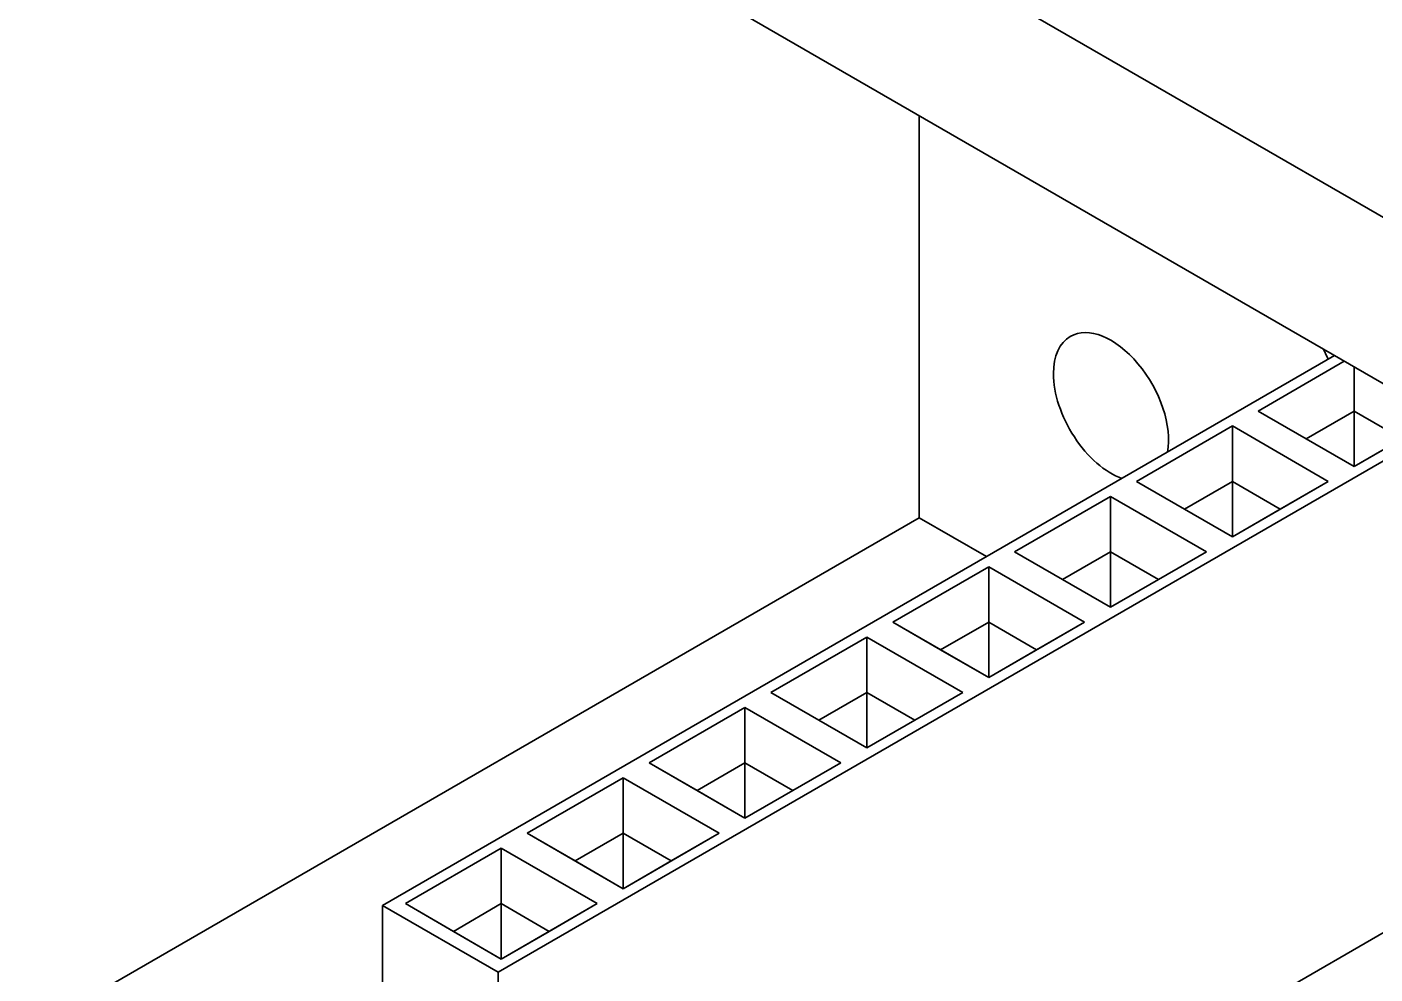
# Model space of a CAD drawing. Extents: x 146 to 1134, y 78 to 926.
# Drawn here: x 782.9 to 802.77, y 854.98 to 868.93 of the extents above; entities that cross this region are included whole.
import ezdxf

# ---------------------------------------------------------------- set-up
doc = ezdxf.new("R2010")
doc.units = 0

msp = doc.modelspace()

# ---------------------------------------------------------------- linework, layer by layer
at = {"color": 7, "lineweight": 35}
for p, q in [((754.612, 894.001), (819.524, 856.524)), ((756.733, 890.326), (817.403, 855.299)), ((778.575, 851.616), (796.048, 861.704))]:
    msp.add_line(p, q, dxfattribs=at)
at = {"color": 7, "lineweight": 35, "ltscale": 0.148083}
msp.add_line((796.048, 867.628), (796.048, 861.704), dxfattribs=at)
at = {"color": 7, "lineweight": 35, "ltscale": 0.405075}
msp.add_line((802.172, 864.093), (788.139, 855.991), dxfattribs=at)
msp.add_line((802.172, 864.093), (788.139, 855.991), dxfattribs=at)
at = {"color": 7, "lineweight": 35, "ltscale": 0.036633}
for p, q in [((801.047, 863.276), (802.316, 864.009)), ((802.316, 864.009), (801.047, 863.276))]:
    msp.add_line(p, q, dxfattribs=at)
at = {"color": 7, "lineweight": 35, "ltscale": 0.01622}
for p, q in [((802.462, 863.276), (802.462, 863.925)), ((802.462, 863.925), (802.462, 863.276))]:
    msp.add_line(p, q, dxfattribs=at)
at = {"color": 7, "lineweight": 35, "ltscale": 0.040825}
for p, q in [((802.462, 862.46), (801.047, 863.276)), ((801.047, 863.276), (802.462, 862.46)), ((800.666, 863.056), (802.08, 862.239)), ((802.08, 862.239), (800.666, 863.056)), ((800.666, 861.423), (799.251, 862.239)), ((799.251, 862.239), (800.666, 861.423)), ((798.87, 862.019), (800.284, 861.202)), ((800.284, 861.202), (798.87, 862.019)), ((798.87, 860.386), (797.455, 861.202)), ((797.455, 861.202), (798.87, 860.386)), ((795.659, 860.165), (797.074, 860.982)), ((797.074, 860.982), (795.659, 860.165)), ((798.488, 860.165), (797.074, 859.349)), ((797.074, 859.349), (798.488, 860.165)), ((793.863, 859.128), (795.278, 859.945)), ((795.278, 859.945), (793.863, 859.128)), ((796.692, 859.128), (795.278, 858.312)), ((795.278, 858.312), (796.692, 859.128)), ((792.067, 858.091), (793.481, 858.908)), ((793.481, 858.908), (792.067, 858.091)), ((794.896, 858.091), (793.481, 857.275)), ((793.481, 857.275), (794.896, 858.091)), ((790.271, 857.055), (791.685, 857.871)), ((791.685, 857.871), (790.271, 857.055)), ((791.685, 856.238), (790.271, 857.055)), ((790.271, 857.055), (791.685, 856.238)), ((789.889, 856.834), (791.304, 856.018)), ((791.304, 856.018), (789.889, 856.834)), ((789.889, 855.201), (788.475, 856.018)), ((788.475, 856.018), (789.889, 855.201))]:
    msp.add_line(p, q, dxfattribs=at)
at = {"color": 7, "lineweight": 35, "ltscale": 0.020413}
for p, q in [((801.047, 863.276), (801.755, 862.868)), ((800.666, 862.239), (800.666, 861.423)), ((800.666, 861.423), (800.666, 862.239)), ((798.87, 862.019), (798.87, 861.202)), ((798.87, 861.202), (798.87, 862.019)), ((797.455, 861.202), (798.163, 860.794)), ((797.074, 860.982), (797.074, 860.165)), ((797.074, 860.165), (797.074, 860.982)), ((797.781, 859.757), (797.074, 859.349)), ((795.278, 858.312), (795.278, 859.128)), ((795.278, 859.128), (795.278, 858.312)), ((793.481, 858.908), (793.481, 858.091)), ((793.481, 858.091), (793.481, 858.908)), ((793.481, 858.091), (794.189, 857.683)), ((793.481, 858.091), (794.189, 857.683)), ((791.685, 856.238), (791.685, 857.055)), ((791.685, 857.055), (791.685, 856.238)), ((789.889, 855.201), (789.889, 856.018)), ((789.889, 856.018), (789.889, 855.201))]:
    msp.add_line(p, q, dxfattribs=at)
at = {"color": 7, "lineweight": 35, "ltscale": 0.020412}
for p, q in [((801.755, 862.868), (802.462, 863.276)), ((801.755, 862.868), (802.462, 863.276)), ((802.462, 863.276), (802.462, 862.46)), ((802.462, 862.46), (802.462, 863.276)), ((802.462, 863.276), (803.169, 862.868)), ((802.462, 863.276), (803.169, 862.868)), ((800.666, 862.239), (800.666, 863.056)), ((800.666, 863.056), (800.666, 862.239)), ((802.462, 862.46), (801.755, 862.868)), ((803.169, 862.868), (802.462, 862.46)), ((799.251, 862.239), (799.959, 861.831)), ((799.959, 861.831), (800.666, 862.239)), ((799.959, 861.831), (800.666, 862.239)), ((801.373, 861.831), (802.08, 862.239)), ((800.666, 861.423), (799.959, 861.831)), ((798.163, 860.794), (798.87, 861.202)), ((798.163, 860.794), (798.87, 861.202)), ((798.87, 861.202), (799.577, 860.794)), ((798.87, 860.386), (798.87, 861.202)), ((798.87, 861.202), (799.577, 860.794)), ((798.87, 861.202), (798.87, 860.386)), ((799.577, 860.794), (800.284, 861.202)), ((798.87, 860.386), (798.163, 860.794)), ((799.577, 860.794), (798.87, 860.386)), ((795.659, 860.165), (796.366, 859.757)), ((796.366, 859.757), (797.074, 860.165)), ((796.366, 859.757), (797.074, 860.165)), ((797.074, 859.349), (797.074, 860.165)), ((797.074, 860.165), (797.074, 859.349)), ((797.781, 859.757), (798.488, 860.165)), ((795.278, 859.945), (795.278, 859.128)), ((795.278, 859.128), (795.278, 859.945)), ((797.074, 859.349), (796.366, 859.757)), ((794.57, 858.72), (795.278, 859.128)), ((794.57, 858.72), (795.278, 859.128)), ((795.278, 859.128), (795.985, 858.72)), ((795.278, 859.128), (795.985, 858.72)), ((795.985, 858.72), (796.692, 859.128)), ((795.278, 858.312), (794.57, 858.72)), ((795.985, 858.72), (795.278, 858.312)), ((792.067, 858.091), (792.774, 857.683)), ((792.774, 857.683), (793.481, 858.091)), ((792.774, 857.683), (793.481, 858.091)), ((793.481, 857.275), (793.481, 858.091)), ((793.481, 858.091), (793.481, 857.275)), ((794.189, 857.683), (794.896, 858.091)), ((791.685, 857.871), (791.685, 857.055)), ((791.685, 857.055), (791.685, 857.871)), ((793.481, 857.275), (792.774, 857.683)), ((790.978, 856.646), (791.685, 857.055)), ((790.978, 856.646), (791.685, 857.055)), ((791.685, 857.055), (792.393, 856.646)), ((791.685, 857.055), (792.393, 856.646)), ((792.393, 856.646), (793.1, 857.055)), ((789.889, 856.834), (789.889, 856.018)), ((789.889, 856.018), (789.889, 856.834)), ((791.685, 856.238), (790.978, 856.646)), ((792.393, 856.646), (791.685, 856.238)), ((788.475, 856.018), (789.182, 855.609)), ((789.182, 855.609), (789.889, 856.018)), ((789.182, 855.609), (789.889, 856.018)), ((790.596, 855.609), (791.304, 856.018)), ((789.889, 855.201), (789.182, 855.609))]:
    msp.add_line(p, q, dxfattribs=at)
at = {"color": 7, "lineweight": 35, "ltscale": 0.036632}
for p, q in [((803.731, 863.192), (802.462, 862.46)), ((802.462, 862.46), (803.731, 863.192))]:
    msp.add_line(p, q, dxfattribs=at)
at = {"color": 7, "lineweight": 35, "ltscale": 0.405077}
msp.add_line((789.843, 855.007), (803.876, 863.109), dxfattribs=at)
msp.add_line((789.843, 855.007), (803.876, 863.109), dxfattribs=at)
at = {"color": 7, "lineweight": 35, "ltscale": 0.040824}
for p, q in [((799.251, 862.239), (800.666, 863.056)), ((800.666, 863.056), (799.251, 862.239)), ((800.284, 861.202), (798.87, 860.386)), ((798.87, 860.386), (800.284, 861.202)), ((797.074, 859.349), (795.659, 860.165)), ((795.659, 860.165), (797.074, 859.349)), ((795.278, 859.945), (796.692, 859.128)), ((796.692, 859.128), (795.278, 859.945)), ((793.481, 857.275), (792.067, 858.091)), ((792.067, 858.091), (793.481, 857.275)), ((791.685, 857.871), (793.1, 857.055)), ((793.1, 857.055), (791.685, 857.871)), ((793.1, 857.055), (791.685, 856.238)), ((791.685, 856.238), (793.1, 857.055)), ((788.475, 856.018), (789.889, 856.834)), ((789.889, 856.834), (788.475, 856.018))]:
    msp.add_line(p, q, dxfattribs=at)
at = {"color": 7, "lineweight": 35, "ltscale": 0.040826}
for p, q in [((802.08, 862.239), (800.666, 861.423)), ((800.666, 861.423), (802.08, 862.239)), ((797.455, 861.202), (798.87, 862.019)), ((798.87, 862.019), (797.455, 861.202)), ((797.074, 860.982), (798.488, 860.165)), ((798.488, 860.165), (797.074, 860.982)), ((795.278, 858.312), (793.863, 859.128)), ((793.863, 859.128), (795.278, 858.312)), ((793.481, 858.908), (794.896, 858.091)), ((794.896, 858.091), (793.481, 858.908)), ((791.304, 856.018), (789.889, 855.201)), ((789.889, 855.201), (791.304, 856.018))]:
    msp.add_line(p, q, dxfattribs=at)
at = {"color": 7, "lineweight": 35, "ltscale": 0.020414}
for p, q in [((800.666, 862.239), (801.373, 861.831)), ((800.666, 862.239), (801.373, 861.831)), ((801.373, 861.831), (800.666, 861.423)), ((797.074, 860.165), (797.781, 859.757)), ((797.074, 860.165), (797.781, 859.757)), ((793.863, 859.128), (794.57, 858.72)), ((794.189, 857.683), (793.481, 857.275)), ((790.271, 857.055), (790.978, 856.646)), ((789.889, 856.018), (790.596, 855.609)), ((789.889, 856.018), (790.596, 855.609)), ((790.596, 855.609), (789.889, 855.201))]:
    msp.add_line(p, q, dxfattribs=at)
at = {"color": 7, "lineweight": 35, "ltscale": 0.028681}
msp.add_line((797.042, 861.131), (796.048, 861.704), dxfattribs=at)
at = {"color": 7, "lineweight": 35, "ltscale": 0.414781}
for p, q in [((804.212, 856.354), (789.843, 848.059)), ((789.843, 848.059), (804.212, 856.354))]:
    msp.add_line(p, q, dxfattribs=at)
at = {"color": 7, "lineweight": 35, "ltscale": 0.049193}
msp.add_line((788.139, 855.991), (789.843, 855.007), dxfattribs=at)
msp.add_line((788.139, 855.991), (789.843, 855.007), dxfattribs=at)
at = {"color": 7, "lineweight": 35, "ltscale": 0.173711}
for p, q in [((788.139, 855.991), (788.139, 849.043)), ((788.139, 849.043), (788.139, 855.991)), ((789.843, 855.007), (789.843, 848.059)), ((789.843, 848.059), (789.843, 855.007))]:
    msp.add_line(p, q, dxfattribs=at)
at = {"color": 7, "lineweight": 35}
for major_axis, start_param, end_param in [((-0.6, 1.039), 3.736603, 6.283185), ((-0.6, 1.039), 6.283185, 7.068583), ((-2.75, 4.763), 4.530608, 4.560223), ((-0.6, 1.039), 0.785398, 2.546583)]:
    msp.add_ellipse((798.877, 863.337), major_axis=major_axis, ratio=0.57735, start_param=start_param, end_param=end_param, dxfattribs=at)

doc.saveas('drawing.dxf')
